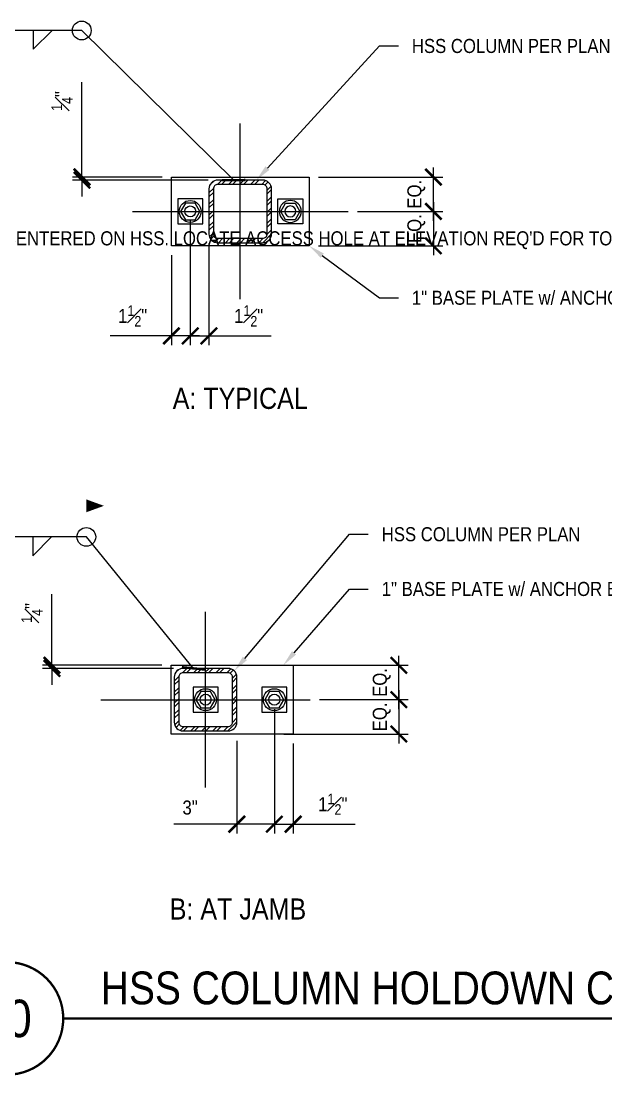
# Model space of a CAD drawing. Header units: inches. Extents: x -16404 to 14624, y -1591 to 16152.
# Drawn here: x 1370.5 to 1417.2, y 12295.9 to 12380.2 of the extents above; entities that cross this region are included whole.
import ezdxf
from ezdxf import colors
from ezdxf.entities.mleader import LeaderData, LeaderLine
from ezdxf.enums import TextEntityAlignment as Align
from ezdxf.math import Vec2, Vec3

# ---------------------------------------------------------------- set-up
doc = ezdxf.new("R2010")
doc.units = ezdxf.units.IN
doc.header["$LTSCALE"] = 24
doc.header["$MEASUREMENT"] = 0
doc.linetypes.add('CENTER2', pattern=[1.125, 0.75, -0.125, 0.125, -0.125])
doc.linetypes.add('CENTER4', pattern=[0.9975, 0.75, -0.06125, 0.125, -0.06125])
doc.layers.get('0').update_dxf_attribs({"linetype": 'CONTINUOUS'})
doc.layers.get('DefPoints').update_dxf_attribs({"color": 251, "linetype": 'CONTINUOUS'})
for name, color, linetype in [('S-ANNO-DIMS', 2, 'CONTINUOUS'), ('S-ANNO-NOTE', 4, 'CONTINUOUS'), ('S-SIMPSON', 2, 'CONTINUOUS'), ('S-STEEL', 4, 'CONTINUOUS')]:
    doc.layers.add(name, color=color, linetype=linetype)
doc.layers.add('S-HATCH1', color=1, linetype='CONTINUOUS', transparency=0.5)
doc.styles.add('Arial', font='arial.ttf', dxfattribs={"width": 0.85})
doc.dimstyles.new('DIM-12', dxfattribs={"dimscale": 12, "dimtxt": 0.09375, "dimasz": 0.109375, "dimexe": 0.0625, "dimexo": 0.0625, "dimgap": 0.0625, "dimtad": 1, "dimdec": 4, "dimzin": 11, "dimdsep": 46, "dimlunit": 4, "dimtxsty": 'Arial', "dimblk": 'ARCHTICK', "dimcen": 0.125, "dimclrd": 256, "dimclre": 256, "dimclrt": 4, "dimadec": 0, "dimazin": 0, "dimtfac": 0.75, "dimtdec": 4, "dimtofl": 0, "dimtmove": 0, "dimatfit": 3, "dimldrblk": 'ARCHTICK', "dimfxl": 1, "dimfrac": 1, "dimtolj": 1, "dimtzin": 11, "dimarcsym": 0})
doc.dimstyles.new('DIM-12$0', dxfattribs={"dimscale": 12, "dimtxt": 0.09375, "dimasz": 0.109375, "dimexe": 0.0625, "dimexo": 0.0625, "dimgap": 0.0625, "dimtad": 1, "dimdec": 4, "dimzin": 11, "dimdsep": 46, "dimlunit": 4, "dimtxsty": 'Arial', "dimblk": 'ARCHTICK', "dimblk1": 'ARCHTICK', "dimblk2": 'ARCHTICK', "dimsah": 1, "dimcen": 0.125, "dimdle": 0.0625, "dimclrd": 256, "dimclre": 256, "dimclrt": 4, "dimadec": 0, "dimazin": 0, "dimtfac": 0.75, "dimtdec": 4, "dimtofl": 0, "dimtmove": 0, "dimatfit": 3, "dimldrblk": 'ARCHTICK', "dimfxl": 1, "dimfrac": 1, "dimtolj": 1, "dimtzin": 11, "dimarcsym": 0})
doc.dimstyles.new('DIM-12$7', dxfattribs={"dimscale": 12, "dimtxt": 0.09375, "dimasz": 0.125, "dimexe": 0.0625, "dimexo": 0.0625, "dimgap": 0.0625, "dimtad": 1, "dimdec": 4, "dimzin": 11, "dimdsep": 46, "dimlunit": 4, "dimtxsty": 'Arial', "dimblk": 'ARCHTICK', "dimcen": 0.125, "dimclrd": 256, "dimclre": 256, "dimclrt": 4, "dimadec": 0, "dimazin": 0, "dimtfac": 0.75, "dimtdec": 4, "dimtofl": 0, "dimtmove": 0, "dimatfit": 3, "dimldrblk": 'ARCHTICK', "dimfxl": 1, "dimfrac": 1, "dimtolj": 1, "dimtzin": 11, "dimarcsym": 0})

# ---------------------------------------------------------------- blocks, each defined once
blk = doc.blocks.new('*U1993')
at = {"const_width": 0.188}
for points in [[(-4.5, 0, -1), (4.5, 0, 3.732051)], [(-4.5, 0, 1), (4.5, 0, -3.732051)]]:
    blk.add_lwpolyline(points, format="xyb", dxfattribs=at)
blk.add_lwpolyline([(4.5, 0), (267.627, 0)], dxfattribs=at)
blk.add_circle((0, 0), 4.5)
at = {"style": 'Arial', "width": 0.85}
for tag, p in [('DWG_TITLE_1', (7.5, 6.188)), ('DWG_TITLE_2', (7.5, 2.438))]:
    blk.add_attdef(tag, text='', height=2.625, dxfattribs=at).set_placement(p, align=Align.MIDDLE_LEFT)
blk.add_attdef('#', text='', height=3, dxfattribs=at).set_placement((0, 0), align=Align.MIDDLE_CENTER)
blk.add_attdef('SCALE', text='', height=1.125, dxfattribs=at).set_placement((266.502, -1.125), align=Align.TOP_RIGHT)
blk = doc.blocks.new('_ARCHTICK')
at = {"color": 0, "linetype": 'ByBlock', "const_width": 0.15}
blk.add_lwpolyline([(-0.5, -0.5), (0.5, 0.5)], dxfattribs=at)
blk = doc.blocks.new('*D2649')
at = {"layer": 'DefPoints', "color": 0, "transparency": 16777216}
for p in [(1396.594, 12365.007), (1393.475, 12362.257), (1403.417, 12362.257)]:
    blk.add_point(p, dxfattribs=at)
at = {"layer": 'S-ANNO-DIMS', "lineweight": -2, "transparency": 16777216}
for p, q in [((1403.417, 12365.757), (1403.417, 12361.507)), ((1397.344, 12365.007), (1404.167, 12365.007)), ((1394.225, 12362.257), (1404.167, 12362.257))]:
    blk.add_line(p, q, dxfattribs=at)
at = {"layer": 'S-ANNO-DIMS', "lineweight": -2, "transparency": 16777216, "xscale": 1.3125, "yscale": 1.3125, "zscale": 1.3125}
for p, rotation in [((1403.417, 12365.007), 90), ((1403.417, 12362.257), 270)]:
    blk.add_blockref('_ARCHTICK', p, dxfattribs=dict(at, rotation=rotation))
at = {"layer": 'S-ANNO-DIMS', "color": 4, "transparency": 16777216, "insert": (1402.051, 12363.632), "char_height": 1.125, "attachment_point": 5, "rotation": 90, "style": 'Arial'}
blk.add_mtext('\\A1;EQ.', dxfattribs=at)
blk = doc.blocks.new('*D2650')
at = {"layer": 'DefPoints', "color": 0, "transparency": 16777216}
for p in [(1393.475, 12367.757), (1403.417, 12367.757), (1396.594, 12365.007)]:
    blk.add_point(p, dxfattribs=at)
at = {"layer": 'S-ANNO-DIMS', "lineweight": -2, "transparency": 16777216}
for p, q in [((1403.417, 12364.257), (1403.417, 12368.507)), ((1394.225, 12367.757), (1404.167, 12367.757)), ((1397.344, 12365.007), (1404.167, 12365.007))]:
    blk.add_line(p, q, dxfattribs=at)
at = {"layer": 'S-ANNO-DIMS', "lineweight": -2, "transparency": 16777216, "xscale": 1.3125, "yscale": 1.3125, "zscale": 1.3125}
for p, rotation in [((1403.417, 12367.757), 90), ((1403.417, 12365.007), 270)]:
    blk.add_blockref('_ARCHTICK', p, dxfattribs=dict(at, rotation=rotation))
at = {"layer": 'S-ANNO-DIMS', "color": 4, "transparency": 16777216, "insert": (1402.051, 12366.382), "char_height": 1.125, "attachment_point": 5, "rotation": 90, "style": 'Arial'}
blk.add_mtext('\\A1;EQ.', dxfattribs=at)
blk = doc.blocks.new('*D2651')
at = {"layer": 'DefPoints', "color": 0, "transparency": 16777216}
for p in [(1375.323, 12367.507), (1382.475, 12367.757), (1386.173, 12367.507)]:
    blk.add_point(p, dxfattribs=at)
at = {"layer": 'S-ANNO-DIMS', "lineweight": -2, "transparency": 16777216}
for p, q in [((1375.323, 12367.757), (1375.323, 12375.333)), ((1381.725, 12367.757), (1374.573, 12367.757)), ((1385.423, 12367.507), (1374.573, 12367.507)), ((1375.323, 12367.507), (1375.323, 12366.194))]:
    blk.add_line(p, q, dxfattribs=at)
at = {"layer": 'S-ANNO-DIMS', "lineweight": -2, "transparency": 16777216, "xscale": 1.3125, "yscale": 1.3125, "zscale": 1.3125}
for p, rotation in [((1375.323, 12367.757), 270), ((1375.323, 12367.507), 90)]:
    blk.add_blockref('_ARCHTICK', p, dxfattribs=dict(at, rotation=rotation))
at = {"layer": 'S-ANNO-DIMS', "color": 4, "transparency": 16777216, "insert": (1373.728, 12373.832), "char_height": 1.125, "attachment_point": 5, "rotation": 90, "style": 'Arial'}
blk.add_mtext('\\A1;{\\H0.75x;\\S1#4;}"', dxfattribs=at)
blk = doc.blocks.new('*D2652')
at = {"layer": 'DefPoints', "color": 0, "transparency": 16777216}
for p in [(1390.703, 12325.977), (1392.203, 12323.227), (1390.703, 12316.023)]:
    blk.add_point(p, dxfattribs=at)
at = {"layer": 'S-ANNO-DIMS', "lineweight": -2, "transparency": 16777216}
for p, q in [((1390.703, 12325.227), (1390.703, 12315.273)), ((1392.203, 12322.477), (1392.203, 12315.273)), ((1390.703, 12316.023), (1392.953, 12316.023)), ((1392.203, 12316.023), (1397.162, 12316.023))]:
    blk.add_line(p, q, dxfattribs=at)
at = {"layer": 'S-ANNO-DIMS', "lineweight": -2, "transparency": 16777216, "xscale": 1.3125, "yscale": 1.3125, "zscale": 1.3125, "rotation": 180}
blk.add_blockref('_ARCHTICK', (1390.703, 12316.023), dxfattribs=at)
at = {"layer": 'S-ANNO-DIMS', "lineweight": -2, "transparency": 16777216, "xscale": 1.3125, "yscale": 1.3125, "zscale": 1.3125}
blk.add_blockref('_ARCHTICK', (1392.203, 12316.023), dxfattribs=at)
at = {"layer": 'S-ANNO-DIMS', "color": 4, "transparency": 16777216, "insert": (1395.374, 12317.62), "char_height": 1.125, "attachment_point": 5, "style": 'Arial'}
blk.add_mtext('\\A1;1{\\H0.75x;\\S1#2;}"', dxfattribs=at)
blk = doc.blocks.new('*D2653')
at = {"layer": 'DefPoints', "color": 0, "transparency": 16777216}
for p in [(1393.572, 12325.977), (1390.71, 12323.227), (1400.652, 12323.227)]:
    blk.add_point(p, dxfattribs=at)
at = {"layer": 'S-ANNO-DIMS', "lineweight": -2, "transparency": 16777216}
for p, q in [((1394.322, 12325.977), (1401.402, 12325.977)), ((1400.652, 12326.727), (1400.652, 12322.477)), ((1391.46, 12323.227), (1401.402, 12323.227))]:
    blk.add_line(p, q, dxfattribs=at)
at = {"layer": 'S-ANNO-DIMS', "lineweight": -2, "transparency": 16777216, "xscale": 1.3125, "yscale": 1.3125, "zscale": 1.3125}
for p, rotation in [((1400.652, 12325.977), 90), ((1400.652, 12323.227), 270)]:
    blk.add_blockref('_ARCHTICK', p, dxfattribs=dict(at, rotation=rotation))
at = {"layer": 'S-ANNO-DIMS', "color": 4, "transparency": 16777216, "insert": (1399.286, 12324.602), "char_height": 1.125, "attachment_point": 5, "rotation": 90, "style": 'Arial'}
blk.add_mtext('\\A1;EQ.', dxfattribs=at)
blk = doc.blocks.new('*D2654')
at = {"layer": 'DefPoints', "color": 0, "transparency": 16777216}
for p in [(1390.71, 12328.727), (1400.652, 12328.727), (1393.572, 12325.977)]:
    blk.add_point(p, dxfattribs=at)
at = {"layer": 'S-ANNO-DIMS', "lineweight": -2, "transparency": 16777216}
for p, q in [((1400.652, 12325.227), (1400.652, 12329.477)), ((1391.46, 12328.727), (1401.402, 12328.727)), ((1394.322, 12325.977), (1401.402, 12325.977))]:
    blk.add_line(p, q, dxfattribs=at)
at = {"layer": 'S-ANNO-DIMS', "lineweight": -2, "transparency": 16777216, "xscale": 1.3125, "yscale": 1.3125, "zscale": 1.3125}
for p, rotation in [((1400.652, 12328.727), 90), ((1400.652, 12325.977), 270)]:
    blk.add_blockref('_ARCHTICK', p, dxfattribs=dict(at, rotation=rotation))
at = {"layer": 'S-ANNO-DIMS', "color": 4, "transparency": 16777216, "insert": (1399.286, 12327.352), "char_height": 1.125, "attachment_point": 5, "rotation": 90, "style": 'Arial'}
blk.add_mtext('\\A1;EQ.', dxfattribs=at)
blk = doc.blocks.new('*D2655')
at = {"layer": 'DefPoints', "color": 0, "transparency": 16777216}
for p in [(1372.918, 12328.477), (1382.453, 12328.727), (1383.401, 12328.477)]:
    blk.add_point(p, dxfattribs=at)
at = {"layer": 'S-ANNO-DIMS', "lineweight": -2, "transparency": 16777216}
for p, q in [((1372.918, 12328.727), (1372.918, 12334.409)), ((1381.703, 12328.727), (1372.168, 12328.727)), ((1382.651, 12328.477), (1372.168, 12328.477)), ((1372.918, 12328.477), (1372.918, 12327.164))]:
    blk.add_line(p, q, dxfattribs=at)
at = {"layer": 'S-ANNO-DIMS', "lineweight": -2, "transparency": 16777216, "xscale": 1.3125, "yscale": 1.3125, "zscale": 1.3125}
for p, rotation in [((1372.918, 12328.727), 270), ((1372.918, 12328.477), 90)]:
    blk.add_blockref('_ARCHTICK', p, dxfattribs=dict(at, rotation=rotation))
at = {"layer": 'S-ANNO-DIMS', "color": 4, "transparency": 16777216, "insert": (1371.323, 12332.908), "char_height": 1.125, "attachment_point": 5, "rotation": 90, "style": 'Arial'}
blk.add_mtext('\\A1;{\\H0.75x;\\S1#4;}"', dxfattribs=at)
blk = doc.blocks.new('*U3377')
blk.add_lwpolyline([(-0.383, 0.663), (-0.766, 0), (-0.383, -0.663), (0.383, -0.663), (0.766, 0), (0.383, 0.663)], close=True)
for radius in [0.875, 0.438]:
    blk.add_circle((0, 0), radius)
blk = doc.blocks.new('*D2656')
at = {"layer": 'DefPoints', "color": 0, "transparency": 16777216}
for p in [(1383.975, 12365.007), (1385.475, 12363.205), (1383.975, 12355.053)]:
    blk.add_point(p, dxfattribs=at)
at = {"layer": 'S-ANNO-DIMS', "lineweight": -2, "transparency": 16777216}
for p, q in [((1383.975, 12364.257), (1383.975, 12354.303)), ((1385.475, 12362.455), (1385.475, 12354.303)), ((1383.975, 12355.053), (1386.225, 12355.053)), ((1385.475, 12355.053), (1390.435, 12355.053))]:
    blk.add_line(p, q, dxfattribs=at)
at = {"layer": 'S-ANNO-DIMS', "lineweight": -2, "transparency": 16777216, "xscale": 1.3125, "yscale": 1.3125, "zscale": 1.3125, "rotation": 180}
blk.add_blockref('_ARCHTICK', (1383.975, 12355.053), dxfattribs=at)
at = {"layer": 'S-ANNO-DIMS', "lineweight": -2, "transparency": 16777216, "xscale": 1.3125, "yscale": 1.3125, "zscale": 1.3125}
blk.add_blockref('_ARCHTICK', (1385.475, 12355.053), dxfattribs=at)
at = {"layer": 'S-ANNO-DIMS', "color": 4, "transparency": 16777216, "insert": (1388.646, 12356.65), "char_height": 1.125, "attachment_point": 5, "style": 'Arial'}
blk.add_mtext('\\A1;1{\\H0.75x;\\S1#2;}"', dxfattribs=at)
blk = doc.blocks.new('*D2657')
at = {"layer": 'DefPoints', "color": 0, "transparency": 16777216}
for p in [(1383.975, 12365.007), (1382.475, 12362.257), (1382.475, 12355.053)]:
    blk.add_point(p, dxfattribs=at)
at = {"layer": 'S-ANNO-DIMS', "lineweight": -2, "transparency": 16777216}
for p, q in [((1383.975, 12364.257), (1383.975, 12354.303)), ((1382.475, 12361.507), (1382.475, 12354.303)), ((1382.475, 12355.053), (1377.585, 12355.053)), ((1384.725, 12355.053), (1382.475, 12355.053))]:
    blk.add_line(p, q, dxfattribs=at)
at = {"layer": 'S-ANNO-DIMS', "lineweight": -2, "transparency": 16777216, "xscale": 1.3125, "yscale": 1.3125, "zscale": 1.3125, "rotation": 180}
blk.add_blockref('_ARCHTICK', (1382.475, 12355.053), dxfattribs=at)
at = {"layer": 'S-ANNO-DIMS', "lineweight": -2, "transparency": 16777216, "xscale": 1.3125, "yscale": 1.3125, "zscale": 1.3125}
blk.add_blockref('_ARCHTICK', (1383.975, 12355.053), dxfattribs=at)
at = {"layer": 'S-ANNO-DIMS', "color": 4, "transparency": 16777216, "insert": (1379.374, 12356.65), "char_height": 1.125, "attachment_point": 5, "style": 'Arial'}
blk.add_mtext('\\A1;1{\\H0.75x;\\S1#2;}"', dxfattribs=at)
blk = doc.blocks.new('HSS5x5x0-375')
at = {"layer": 'S-HATCH1'}
h = blk.add_hatch(dxfattribs=at)
h.set_pattern_fill('STEEL', color=256, scale=5, style=0)
h.set_pattern_definition([(45, (-834.34226, -599.90463), (-0.44194174, 0.44194174), []), (45, (-834.34226, -599.59213), (-0.44194174, 0.44194174), [])])
edge = h.paths.add_edge_path(flags=16)
edge.add_line((-1.802, -2.151), (1.802, -2.151))
edge.add_arc((1.802, -1.802), 0.349, 270, 360)
edge.add_line((2.151, -1.802), (2.151, 1.802))
edge.add_arc((1.802, 1.802), 0.349, 360, 450)
edge.add_line((1.802, 2.151), (-1.802, 2.151))
edge.add_arc((-1.802, 1.802), 0.349, 90, 180)
edge.add_line((-2.151, 1.802), (-2.151, -1.802))
edge.add_arc((-1.802, -1.802), 0.349, 180, 270)
edge = h.paths.add_edge_path()
edge.add_line((-1.802, -2.5), (1.802, -2.5))
edge.add_arc((1.802, -1.802), 0.698, 270, 360)
edge.add_line((2.5, -1.802), (2.5, 1.802))
edge.add_arc((1.802, 1.802), 0.698, 360, 450)
edge.add_line((1.802, 2.5), (-1.802, 2.5))
edge.add_arc((-1.802, 1.802), 0.698, 90, 180)
edge.add_line((-2.5, 1.802), (-2.5, -1.802))
edge.add_arc((-1.802, -1.802), 0.698, 180, 270)
at = {"layer": 'S-STEEL'}
for points in [[(-1.802, -2.5), (1.802, -2.5, 0.414214), (2.5, -1.802), (2.5, 1.802, 0.414214), (1.802, 2.5), (-1.802, 2.5, 0.414214), (-2.5, 1.802), (-2.5, -1.802, 0.414214)], [(-1.802, -2.151), (1.802, -2.151, 0.414214), (2.151, -1.802), (2.151, 1.802, 0.414214), (1.802, 2.151), (-1.802, 2.151, 0.414214), (-2.151, 1.802), (-2.151, -1.802, 0.414214)]]:
    blk.add_lwpolyline(points, format="xyb", close=True, dxfattribs=at)
blk = doc.blocks.new('*D2658')
at = {"layer": 'DefPoints', "color": 0, "transparency": 16777216}
for p in [(1390.703, 12325.977), (1387.703, 12323.425), (1390.703, 12316.023)]:
    blk.add_point(p, dxfattribs=at)
at = {"layer": 'S-ANNO-DIMS', "lineweight": -2, "transparency": 16777216}
for p, q in [((1390.703, 12325.227), (1390.703, 12315.273)), ((1387.703, 12322.675), (1387.703, 12315.273)), ((1387.703, 12316.023), (1382.664, 12316.023)), ((1390.703, 12316.023), (1386.953, 12316.023))]:
    blk.add_line(p, q, dxfattribs=at)
at = {"layer": 'S-ANNO-DIMS', "lineweight": -2, "transparency": 16777216, "xscale": 1.3125, "yscale": 1.3125, "zscale": 1.3125, "rotation": 180}
blk.add_blockref('_ARCHTICK', (1387.703, 12316.023), dxfattribs=at)
at = {"layer": 'S-ANNO-DIMS', "lineweight": -2, "transparency": 16777216, "xscale": 1.3125, "yscale": 1.3125, "zscale": 1.3125}
blk.add_blockref('_ARCHTICK', (1390.703, 12316.023), dxfattribs=at)
at = {"layer": 'S-ANNO-DIMS', "color": 4, "transparency": 16777216, "insert": (1383.964, 12317.347), "char_height": 1.125, "attachment_point": 5, "style": 'Arial'}
blk.add_mtext('\\A1;3"', dxfattribs=at)

msp = doc.modelspace()

# ---------------------------------------------------------------- linework, layer by layer
at = {"layer": 'S-ANNO-DIMS', "color": 1, "linetype": 'CENTER2'}
msp.add_line((1379.35618, 12365.00692), (1396.59421, 12365.00692), dxfattribs=at)
at = {"layer": 'S-ANNO-NOTE', "color": 1, "linetype": 'CENTER4'}
for p, q in [((1387.97519, 12357.98001), (1387.97519, 12372.03382)), ((1385.20275, 12318.94983), (1385.20275, 12333.00365)), ((1376.83373, 12325.97674), (1393.57176, 12325.97674))]:
    msp.add_line(p, q, dxfattribs=at)
at = {"layer": 'S-ANNO-NOTE'}
for points in [[(1371.43177, 12379.47102), (1371.43177, 12377.97102), (1372.93177, 12379.47102)], [(1371.38023, 12338.98495), (1371.38023, 12337.48495), (1372.88023, 12338.98495)]]:
    msp.add_lwpolyline(points, dxfattribs=at)
msp.add_lwpolyline([(1375.67126, 12338.98495, 0, 0, 0), (1375.67126, 12341.47192, 1.02606, 0, 0), (1377.0808, 12341.47192, 0, 0, 0)], format="xyseb", dxfattribs=at)
for centre in [(1375.30151, 12379.47102), (1375.67126, 12338.98495)]:
    msp.add_circle(centre, 0.75, dxfattribs=at)
at = {"layer": 'S-SIMPSON'}
for points in [[(1382.97519, 12364.00692), (1384.97519, 12364.00692), (1384.97519, 12366.00692), (1382.97519, 12366.00692)], [(1392.97519, 12364.00692), (1390.97519, 12364.00692), (1390.97519, 12366.00692), (1392.97519, 12366.00692)], [(1384.20275, 12324.97674), (1386.20275, 12324.97674), (1386.20275, 12326.97674), (1384.20275, 12326.97674)], [(1389.70275, 12324.97674), (1391.70275, 12324.97674), (1391.70275, 12326.97674), (1389.70275, 12326.97674)]]:
    msp.add_lwpolyline(points, close=True, dxfattribs=at)
at = {"layer": 'S-STEEL'}
for points in [[(1382.47519, 12367.75692), (1393.47519, 12367.75692), (1393.47519, 12362.25692), (1382.47519, 12362.25692)], [(1382.45275, 12328.72674), (1392.20275, 12328.72674), (1392.20275, 12323.22674), (1382.45275, 12323.22674)]]:
    msp.add_lwpolyline(points, close=True, dxfattribs=at)

# ---------------------------------------------------------------- block references
at = {"layer": 'S-ANNO-NOTE'}
ref = msp.add_blockref('*U1993', (1369.32345, 12300.49484), dxfattribs=at)
ref.add_attrib('#', '10', dxfattribs={"layer": '0', "height": 3, "style": 'Arial', "width": 0.85}).set_placement((1369.32345, 12300.49484), align=Align.MIDDLE_CENTER)
ref.add_attrib('DWG_TITLE_2', 'HSS COLUMN HOLDOWN CONNECTION', dxfattribs={"layer": '0', "height": 2.625, "style": 'Arial', "width": 0.85}).set_placement((1376.82345, 12302.93234), align=Align.MIDDLE_LEFT)
at = {"layer": 'S-SIMPSON'}
for p in [(1383.97519, 12365.00692), (1385.20275, 12325.97674), (1390.70275, 12325.97674)]:
    msp.add_blockref('*U3377', p, dxfattribs=at)
at = {"layer": 'S-SIMPSON', "xscale": -1}
msp.add_blockref('*U3377', (1391.97519, 12365.00692), dxfattribs=at)
at = {"layer": 'S-STEEL'}
for p in [(1387.97519, 12365.00692), (1385.20275, 12325.97674)]:
    msp.add_blockref('HSS5x5x0-375', p, dxfattribs=at)

# ---------------------------------------------------------------- texts
at = {"layer": 'S-ANNO-NOTE', "color": 6, "char_height": 1.6875, "style": 'Arial'}
for s, insert, width, attachment_point in [('\\A1;A: TYPICAL', (1387.97519, 12349.19551), 24.9404547, 8), ('\\A1;B: AT JAMB', (1387.79272, 12309.23264), 33.3125, 5)]:
    msp.add_mtext(s, dxfattribs=dict(at, insert=insert, width=width, attachment_point=attachment_point))

# ---------------------------------------------------------------- dimensions: what is measured, and where the dimension line sits
at = {"layer": 'S-ANNO-DIMS'}
for base, p1, p2, angle, picture, middle in [((1375.32341, 12367.50692), (1382.47519, 12367.75692), (1386.17319, 12367.50692), 90, '*D2651', (1375.32341, 12373.83236)), ((1372.91807, 12328.47674), (1382.45275, 12328.72674), (1383.40075, 12328.47674), 90, '*D2655', (1372.91807, 12332.90832)), ((1390.70275, 12316.02258), (1392.20275, 12323.22674), (1390.70275, 12325.97674), 180, '*D2652', (1395.37351, 12316.02258))]:
    dim = msp.add_linear_dim(base=base, p1=p1, p2=p2, angle=angle, dimstyle='DIM-12$0', dxfattribs=at)
    dim.commit()
    dim.dimension.update_dxf_attribs({"geometry": picture, "text_midpoint": middle, "dimtype": 160})
for base, p1, p2, angle, picture, middle in [((1403.41682, 12367.75692), (1396.59421, 12365.00692), (1393.47519, 12367.75692), 90, '*D2650', (1403.41682, 12366.38192)), ((1403.41682, 12362.25692), (1396.59421, 12365.00692), (1393.47519, 12362.25692), 270, '*D2649', (1403.41682, 12363.63192)), ((1400.65207, 12328.72674), (1393.57176, 12325.97674), (1390.71044, 12328.72674), 90, '*D2654', (1400.65207, 12327.35174)), ((1400.65207, 12323.22674), (1393.57176, 12325.97674), (1390.71044, 12323.22674), 270, '*D2653', (1400.65207, 12324.60174))]:
    dim = msp.add_linear_dim(base=base, p1=p1, p2=p2, angle=angle, text='EQ.', dimstyle='DIM-12$0', dxfattribs=at)
    dim.commit()
    dim.dimension.update_dxf_attribs({"geometry": picture, "text_midpoint": middle, "dimtype": 160})
dim = msp.add_linear_dim(base=(1382.47519, 12355.05276), p1=(1383.97519, 12365.00692), p2=(1382.47519, 12362.25692), dimstyle='DIM-12$0', dxfattribs=at)
dim.commit()
dim.dimension.update_dxf_attribs({"geometry": '*D2657', "text_midpoint": (1379.37395, 12356.64997)})
for base, p1, p2, picture, middle in [((1383.97519, 12355.05276), (1385.47519, 12363.20492), (1383.97519, 12365.00692), '*D2656', (1388.64595, 12355.05276)), ((1390.70275, 12316.02258), (1387.70275, 12323.42474), (1390.70275, 12325.97674), '*D2658', (1383.96369, 12316.02258))]:
    dim = msp.add_linear_dim(base=base, p1=p1, p2=p2, dimstyle='DIM-12$0', dxfattribs=at)
    dim.commit()
    dim.dimension.update_dxf_attribs({"geometry": picture, "text_midpoint": middle, "dimtype": 160})

# ---------------------------------------------------------------- leaders
at = {"layer": 'S-ANNO-NOTE'}
for points, dimstyle in [([(1387.45406, 12367.50692), (1375.30151, 12379.47102), (1366.55619, 12379.47102)], 'DIM-12'), ([(1384.24419, 12328.47674), (1375.67126, 12338.98495), (1366.92594, 12338.98495)], 'DIM-12$7')]:
    msp.add_leader(points, dimstyle=dimstyle, override={"dimasz": 0.109375, "dimclrd": 2}, dxfattribs=at)
ml = msp.add_multileader_mtext('Standard', dxfattribs=at)
ml.set_content('HSS COLUMN PER PLAN', color=4, style='Arial')
ml.set_leader_properties(color=2)
ml.build(insert=Vec2(0, 0))
ml.multileader.update_dxf_attribs({"dogleg_length": 0.36, "arrow_head_size": 1.3125, "scale": 12})
ctx = ml.context
ctx.base_point, ctx.scale, ctx.char_height, ctx.arrow_head_size, ctx.landing_gap_size, ctx.plane_origin = Vec3(1400.61607, 12378.23303), 12, 1.125, 1.3125, 1.08, Vec3(1355.40929, 12676.56785)
notes = []
notes.append((ctx, [(0, (1, 1, 0), (1399.11607, 12378.23303), (1, 0), 1.5, [(0, [(1389.26206, 12367.50692)], 0, [])])]))
ctx.mtext.insert, ctx.mtext.width, ctx.mtext.flow_direction = Vec3(1401.69607, 12378.79553), 13.8708029, 5
ml = msp.add_multileader_mtext('Standard', dxfattribs=at)
ml.set_content('\\A1;PROVIDE LEVELING NUTS', color=4, style='Arial')
ml.set_leader_properties(color=2)
ml.build(insert=Vec2(0, 0))
ml.multileader.update_dxf_attribs({"dogleg_length": 0.36, "arrow_head_size": 1.3125, "scale": 12})
ctx = ml.context
ctx.base_point, ctx.scale, ctx.char_height, ctx.arrow_head_size, ctx.landing_gap_size, ctx.plane_origin = Vec3(1466.28099, 12367.02576), 12, 1.125, 1.3125, 1.08, Vec3(1519.60188, 12657.2975)
ctx.text_align_type = 2
notes.append((ctx, [(0, (1, 1, 0), (1486.69363, 12367.02576), (-1, 0), 1.5, [(0, [(1495.88468, 12351.25227)], 0, [])])]))
ctx.mtext.insert, ctx.mtext.width, ctx.mtext.alignment, ctx.mtext.flow_direction = Vec3(1484.11363, 12367.59785), 17.9580245, 3, 5
ml = msp.add_multileader_mtext('Standard', dxfattribs=at)
ml.set_content('3"x3" ACCESS HOLE CENTERED ON HSS. LOCATE ACCESS HOLE AT ELEVATION REQ\'D FOR TOOLING (HSS5x5 MIN.)', color=4, style='Arial')
ml.set_leader_properties(color=2)
ml.build(insert=Vec2(0, 0))
ml.multileader.update_dxf_attribs({"dogleg_length": 0.36, "arrow_head_size": 1.3125, "scale": 12})
ctx = ml.context
ctx.base_point, ctx.scale, ctx.char_height, ctx.arrow_head_size, ctx.landing_gap_size, ctx.plane_origin = Vec3(1416.64275, 12362.69154), 12, 1.125, 1.3125, 1.08, Vec3(1477.50988, 12661.02636)
ctx.text_align_type = 2
notes.append((ctx, [(0, (1, 1, 0), (1433.8031, 12362.69154), (-1, 0), 1.5, [(0, [(1436.89736, 12366.64279)], 0, [])])]))
ctx.mtext.insert, ctx.mtext.width, ctx.mtext.alignment, ctx.mtext.flow_direction = Vec3(1431.2231, 12363.41941), 13.898997, 3, 5
ml = msp.add_multileader_mtext('Standard', dxfattribs=at)
ml.set_content('\\A1;1" BASE PLATE w/ ANCHOR BOLT PER SCHEDULE', color=4, style='Arial')
ml.set_leader_properties(color=2)
ml.build(insert=Vec2(0, 0))
ml.multileader.update_dxf_attribs({"dogleg_length": 0.36, "arrow_head_size": 1.3125, "scale": 12})
ctx = ml.context
ctx.base_point, ctx.scale, ctx.char_height, ctx.arrow_head_size, ctx.landing_gap_size, ctx.plane_origin = Vec3(1400.61607, 12358.09758), 12, 1.125, 1.3125, 1.08, Vec3(1355.40929, 12672.18307)
notes.append((ctx, [(0, (1, 1, 0), (1399.11607, 12358.09758), (1, 0), 1.5, [(0, [(1393.47519, 12362.25692)], 0, [])])]))
ctx.mtext.insert, ctx.mtext.width, ctx.mtext.flow_direction = Vec3(1401.69607, 12358.66968), 15.3197972, 5
ml = msp.add_multileader_mtext('Standard', dxfattribs=at)
ml.set_content('\\A1;TOP OF CURB WHERE OCCURS', color=4, style='Arial')
ml.set_leader_properties(color=2)
ml.build(insert=Vec2(0, 0))
ml.multileader.update_dxf_attribs({"dogleg_length": 0.36, "arrow_head_size": 1.3125, "scale": 12})
ctx = ml.context
ctx.base_point, ctx.scale, ctx.char_height, ctx.arrow_head_size, ctx.landing_gap_size, ctx.plane_origin = Vec3(1468.66444, 12361.02576), 12, 1.125, 1.3125, 1.08, Vec3(1519.60188, 12651.6583)
ctx.text_align_type = 2
notes.append((ctx, [(0, (1, 1, 0), (1486.69363, 12361.02576), (-1, 0), 1.5, [(0, [(1492.1607, 12350.05697)], 0, [])])]))
ctx.mtext.insert, ctx.mtext.width, ctx.mtext.alignment, ctx.mtext.flow_direction = Vec3(1484.11363, 12361.59785), 17.9580245, 3, 5
ml = msp.add_multileader_mtext('Standard', dxfattribs=at)
ml.set_content('\\A1;TOP OF FOUNDATION', color=4, style='Arial')
ml.set_leader_properties(color=2)
ml.build(insert=Vec2(0, 0))
ml.multileader.update_dxf_attribs({"dogleg_length": 0.36, "arrow_head_size": 1.3125, "scale": 12})
ctx = ml.context
ctx.base_point, ctx.scale, ctx.char_height, ctx.arrow_head_size, ctx.landing_gap_size, ctx.plane_origin = Vec3(1468.99971, 12353.02576), 12, 1.125, 1.3125, 1.08, Vec3(1519.60188, 12645.53108)
ctx.text_align_type = 2
notes.append((ctx, [(0, (1, 1, 0), (1486.69363, 12353.02576), (-1, 0), 1.5, [(0, [(1491.17384, 12346.92461)], 0, [])])]))
ctx.mtext.insert, ctx.mtext.width, ctx.mtext.alignment, ctx.mtext.flow_direction = Vec3(1484.11363, 12353.59785), 24.2290445, 3, 5
ml = msp.add_multileader_mtext('Standard', dxfattribs=at)
ml.set_content('\\A1;SIMPSON "PAB" BOLT PER SCHEDULE', color=4, style='Arial')
ml.set_leader_properties(color=2)
ml.build(insert=Vec2(0, 0))
ml.multileader.update_dxf_attribs({"dogleg_length": 0.36, "arrow_head_size": 1.3125, "scale": 12})
ctx = ml.context
ctx.base_point, ctx.scale, ctx.char_height, ctx.arrow_head_size, ctx.landing_gap_size, ctx.plane_origin = Vec3(1469.31823, 12326.39793), 12, 1.125, 1.3125, 1.08, Vec3(1531.27671, 12624.8865)
ctx.text_align_type = 2
notes.append((ctx, [(0, (1, 1, 0), (1486.90517, 12326.39793), (-1, 0), 1.5, [(0, [(1496.27267, 12343.33979)], 0, [])])]))
ctx.mtext.insert, ctx.mtext.width, ctx.mtext.alignment, ctx.mtext.flow_direction = Vec3(1484.32517, 12326.97002), 16.2478948, 3, 5
ml = msp.add_multileader_mtext('Standard', dxfattribs=at)
ml.set_content('PROVIDE (3) #4 OR (5) #3 STIRRUPS WITHIN 18" OF ANCHOR BOLT ON EACH SIDE', color=4, style='Arial')
ml.set_leader_properties(color=2)
ml.build(insert=Vec2(0, 0))
ml.multileader.update_dxf_attribs({"dogleg_length": 0.125, "arrow_head_size": 1.3125, "scale": 12})
ctx = ml.context
ctx.base_point, ctx.scale, ctx.char_height, ctx.arrow_head_size, ctx.landing_gap_size, ctx.plane_origin = Vec3(1574.92938, 12342.03773), 12, 1.125, 1.3125, 1.08, Vec3(1581.26989, 12638.48764)
ctx.text_align_type = 2
notes.append((ctx, [(1, (1, 1, 0), (1594.89977, 12342.03773), (-1, 0), 1.5, [(0, [(1600.80815, 12338.25871)], 0, [])])]))
ctx.mtext.insert, ctx.mtext.width, ctx.mtext.alignment, ctx.mtext.flow_direction = Vec3(1592.31977, 12342.60982), 16.3085172, 3, 5
ml = msp.add_multileader_mtext('Standard', dxfattribs=at)
ml.set_content('HSS COLUMN PER PLAN', color=4, style='Arial')
ml.set_leader_properties(color=2)
ml.build(insert=Vec2(0, 0))
ml.multileader.update_dxf_attribs({"dogleg_length": 0.36, "arrow_head_size": 1.3125, "scale": 12})
ctx = ml.context
ctx.base_point, ctx.scale, ctx.char_height, ctx.arrow_head_size, ctx.landing_gap_size, ctx.plane_origin = Vec3(1398.20822, 12339.20285), 12, 1.125, 1.3125, 1.08, Vec3(1353.00143, 12637.53767)
notes.append((ctx, [(0, (1, 1, 0), (1396.70822, 12339.20285), (1, 0), 1.5, [(0, [(1387.49831, 12328.2723)], 0, [])])]))
ctx.mtext.insert, ctx.mtext.width, ctx.mtext.flow_direction = Vec3(1399.28822, 12339.76535), 12.8694768, 5
ml = msp.add_multileader_mtext('Standard', dxfattribs=at)
ml.set_content('\\A1;1" BASE PLATE w/ ANCHOR BOLT PER SCHEDULE', color=4, style='Arial')
ml.set_leader_properties(color=2)
ml.build(insert=Vec2(0, 0))
ml.multileader.update_dxf_attribs({"dogleg_length": 0.36, "arrow_head_size": 1.3125, "scale": 12})
ctx = ml.context
ctx.base_point, ctx.scale, ctx.char_height, ctx.arrow_head_size, ctx.landing_gap_size, ctx.plane_origin = Vec3(1398.20822, 12334.81807), 12, 1.125, 1.3125, 1.08, Vec3(1353.00143, 12633.1529)
notes.append((ctx, [(0, (1, 1, 0), (1396.70822, 12334.81807), (1, 0), 1.5, [(0, [(1391.41431, 12328.72674)], 0, [])])]))
ctx.mtext.insert, ctx.mtext.width, ctx.mtext.flow_direction = Vec3(1399.28822, 12335.39017), 16.3789827, 5
for ctx, leaders in notes:
    for number, flags, end, landing, length, lines in leaders:
        leader = LeaderData()
        leader.index, (leader.has_last_leader_line, leader.has_dogleg_vector, leader.attachment_direction) = number, flags
        leader.last_leader_point, leader.dogleg_vector, leader.dogleg_length = Vec3(end), Vec3(landing), length
        for number, points, colour, breaks in lines:
            line = LeaderLine()
            line.index, line.vertices, line.color, line.breaks = number, Vec3.list(points), colors.encode_raw_color(colour), breaks
            leader.lines.append(line)
        ctx.leaders.append(leader)

doc.saveas('drawing.dxf')
